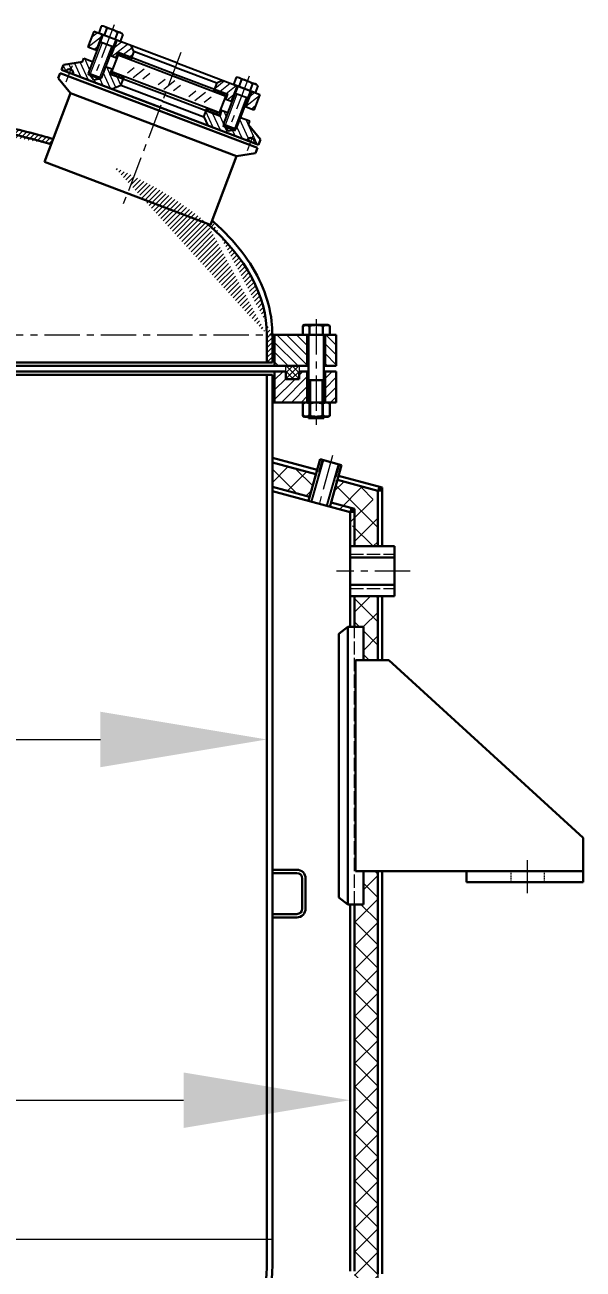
# Model space of a CAD drawing. Header units: inches. Extents: x -169 to 133840, y -13253 to 11464.
# Drawn here: x 112068 to 112571, y 7212 to 8333 of the extents above; entities that cross this region are included whole.
import ezdxf

# ---------------------------------------------------------------- set-up
doc = ezdxf.new("R2010")
doc.units = ezdxf.units.IN
doc.header["$MEASUREMENT"] = 0
for name, pattern in [('ACAD_ISO02W100', [15, 12, -3]), ('CENTER', [50.8, 31.75, -6.35, 6.35, -6.35]), ('DASHED', [0.75, 0.5, -0.25])]:
    doc.linetypes.add(name, pattern=pattern)
for name, color, linetype, lineweight in [('1', 1, 'Continuous', 15), ('cc', 93, 'Continuous', 15), ('lk', 7, 'Continuous', 30), ('pm', 4, 'Continuous', 13), ('中心线', 1, 'CENTER', 18), ('尺寸线层', 7, 'Continuous', 13), ('标注层', 4, 'Continuous', 13), ('标注数字', 4, 'Continuous', 9), ('细实线', 2, 'Continuous', 25), ('虚线', 4, 'ACAD_ISO02W100', 18), ('轮廓线', 7, 'Continuous', 30)]:
    doc.layers.add(name, color=color, linetype=linetype, lineweight=lineweight)
doc.layers.add('2', color=2, linetype='DASHED')
doc.styles.add('style1', font='txt.shx', dxfattribs={"width": 0.7})
doc.dimstyles.new('iso-025', dxfattribs={"dimscale": 60, "dimtxt": 2.5, "dimasz": 2.5, "dimexe": 0.5, "dimexo": 0, "dimgap": 1, "dimtad": 1, "dimdec": 0, "dimdsep": 46, "dimtxsty": 'style1', "dimcen": 3, "dimclrd": 256, "dimclre": 256, "dimclrt": 256, "dimadec": 0, "dimazin": 2, "dimtfac": 1, "dimtdec": 0, "dimtmove": 0, "dimatfit": 0, "dimfxl": 0, "dimtolj": 1, "dimtzin": 0, "dimlwd": -1, "dimlwe": -1, "dimarcsym": 0})
pattern_1 = [(45, (96387.452, 3981.492), (-10.606602, 10.606602), []), (135, (96387.452, 3981.492), (-10.606602, -10.606602), [])]
pattern_2 = [(45, (84820.46473, 4162.92929), (-0.08838834765, 0.08838834765), [])]

# ---------------------------------------------------------------- blocks, each defined once
blk = doc.blocks.new('*D168')
at = {"layer": 'cc'}
for p, q in [((111486.4, 7677.7), (111486.4, 7719.6)), ((112286.4, 7677.7), (112286.4, 7719.6)), ((111636.4, 7689.6), (112136.4, 7689.6))]:
    blk.add_line(p, q, dxfattribs=at)
for points in [[(111636.4, 7714.6), (111636.4, 7664.6), (111486.4, 7689.6)], [(112136.4, 7714.6), (112136.4, 7664.6), (112286.4, 7689.6)]]:
    blk.add_solid(points, dxfattribs=at)
at = {"layer": 'Defpoints', "color": 0}
for p in [(112286.4, 7689.6), (111486.4, 7677.7), (112286.4, 7677.7)]:
    blk.add_point(p, dxfattribs=at)
at = {"layer": 'cc', "insert": (111754.9, 7824.6), "char_height": 150, "attachment_point": 5, "style": 'style1'}
blk.add_mtext('\\A1;{\\Fisocp.shx|c0;%%C}800', dxfattribs=at)
blk = doc.blocks.new('*D167')
at = {"layer": 'cc'}
for p, q in [((111411.4, 7352.6), (111411.4, 7394.6)), ((112361.4, 7352.6), (112361.4, 7394.6)), ((111561.4, 7364.6), (112211.4, 7364.6))]:
    blk.add_line(p, q, dxfattribs=at)
for points in [[(111561.4, 7389.6), (111561.4, 7339.6), (111411.4, 7364.6)], [(112211.4, 7389.6), (112211.4, 7339.6), (112361.4, 7364.6)]]:
    blk.add_solid(points, dxfattribs=at)
at = {"layer": 'Defpoints', "color": 0}
for p in [(112361.4, 7364.6), (111411.4, 7352.6), (112361.4, 7352.6)]:
    blk.add_point(p, dxfattribs=at)
at = {"layer": 'cc', "insert": (111754.9, 7499.6), "char_height": 150, "attachment_point": 5, "style": 'style1'}
blk.add_mtext('\\A1;{\\Fisocp.shx|c0;%%C}950', dxfattribs=at)
blk = doc.blocks.new('*D169')
at = {"layer": 'cc'}
for p, q in [((111386.4, 7224.7), (111386.4, 6562.8)), ((112386.4, 7208.2), (112386.4, 6562.8)), ((111536.4, 6592.8), (112236.4, 6592.8))]:
    blk.add_line(p, q, dxfattribs=at)
for points in [[(111536.4, 6617.8), (111536.4, 6567.8), (111386.4, 6592.8)], [(112236.4, 6617.8), (112236.4, 6567.8), (112386.4, 6592.8)]]:
    blk.add_solid(points, dxfattribs=at)
at = {"layer": 'Defpoints', "color": 0}
for p in [(111386.4, 7224.7), (112386.4, 7208.2), (112386.4, 6592.8)]:
    blk.add_point(p, dxfattribs=at)
at = {"layer": 'cc', "insert": (111783.9, 6727.8), "char_height": 150, "attachment_point": 5, "style": 'style1'}
blk.add_mtext('\\A1;{\\Fisocp.shx|c0;%%C}1000', dxfattribs=at)

msp = doc.modelspace()

# ---------------------------------------------------------------- hatches: boundary and pattern name
at = {"layer": 'pm'}
h = msp.add_hatch(dxfattribs=at)
h.set_pattern_fill('ANSI31', color=256, scale=25, style=0)
h.set_pattern_definition([(45, (84820.4647, 4162.9293), (-2.2097087, 2.2097087), [])])
edge = h.paths.add_edge_path()
edge.add_ellipse((111886.4, 8054.2), major_axis=(-400, 0), ratio=0.5, start_angle=289.7245, end_angle=307.7496, ccw=False)
edge.add_line((111751.4, 8242.5), (111751.4, 8247.5))
edge.add_spline(control_points=[(111751.4, 8247.5), (111748.1, 8246.9), (111744.8, 8246.3), (111738.1, 8245), (111734.8, 8244.4), (111731.4, 8243.7)], knot_values=[1.175646, 1.175646, 1.175646, 1.175646, 1.202016, 1.202016, 1.228864, 1.228864, 1.228864, 1.228864], degree=3, periodic=0)
edge.add_spline(control_points=[(111731.4, 8243.7), (111727.3, 8242.8), (111723.2, 8241.9), (111719.1, 8241)], knot_values=[1.142117, 1.142117, 1.142117, 1.142117, 1.175646, 1.175646, 1.175646, 1.175646], degree=3, periodic=0)
edge.add_spline(control_points=[(111719.1, 8241), (111708.8, 8238.6), (111698.7, 8236), (111672.4, 8228.6), (111656.6, 8223.4), (111641.6, 8217.7)], knot_values=[0.917579, 0.917579, 0.917579, 0.917579, 1.001842, 1.001842, 1.142117, 1.142117, 1.142117, 1.142117], degree=3, periodic=0)
edge.add_line((111641.6, 8217.7), (111641.6, 8212.3))
edge = h.paths.add_edge_path()
edge.add_spline(control_points=[(112093.7, 8230.5), (112089, 8231.9), (112084.2, 8233.3), (112071, 8236.9), (112062.5, 8239), (112053.8, 8241)], knot_values=[1.999475, 1.999475, 1.999475, 1.999475, 2.040469, 2.040469, 2.111322, 2.111322, 2.111322, 2.111322], degree=3, periodic=0)
edge.add_spline(control_points=[(112053.8, 8241), (112049.7, 8241.9), (112045.6, 8242.8), (112041.4, 8243.7)], knot_values=[1.965935, 1.965935, 1.965935, 1.965935, 1.999475, 1.999475, 1.999475, 1.999475], degree=3, periodic=0)
edge.add_spline(control_points=[(112041.4, 8243.7), (112036.4, 8244.7), (112031.4, 8245.7), (112024.7, 8246.9), (112023.1, 8247.2), (112021.4, 8247.5)], knot_values=[1.912718, 1.912718, 1.912718, 1.912718, 1.952963, 1.952963, 1.965935, 1.965935, 1.965935, 1.965935], degree=3, periodic=0)
edge.add_line((112021.4, 8247.5), (112021.4, 8242.5))
edge.add_ellipse((111886.4, 8054.2), major_axis=(-400, 0), ratio=0.5, start_angle=239.0874, end_angle=250.2761, ccw=False)
edge.add_line((112091.9, 8225.8), (112093.7, 8230.5))
edge = h.paths.add_edge_path()
edge.add_spline(control_points=[(112291.4, 8054.2), (112291.4, 8058.3), (112291.2, 8062.4), (112289.5, 8076.6), (112286.9, 8086.7), (112278.8, 8106.3), (112273.3, 8116), (112259.7, 8134.7), (112251.6, 8143.8), (112240.6, 8154), (112238.8, 8155.6), (112237, 8157.2)], knot_values=[2.622443, 2.622443, 2.622443, 2.622443, 2.681232, 2.681232, 2.825872, 2.825872, 2.970511, 2.970511, 3.11515, 3.11515, 3.141593, 3.141593, 3.141593, 3.141593], degree=3, periodic=0)
edge.add_line((112237, 8157.2), (112235.5, 8153.1))
edge.add_line((112235.5, 8153.1), (112233.1, 8153.9))
edge.add_ellipse((111886.4, 8054.2), major_axis=(-400, 0), ratio=0.5, start_angle=180, end_angle=209.9162, ccw=False)
edge.add_line((112286.4, 8054.2), (112291.4, 8054.2))
edge = h.paths.add_edge_path()
edge.add_spline(control_points=[(112237, 8157.2), (112238.8, 8155.6), (112240.6, 8154), (112251.6, 8143.8), (112259.7, 8134.7), (112273.3, 8116), (112278.8, 8106.3), (112286.9, 8086.7), (112289.5, 8076.6), (112291.2, 8062.4), (112291.4, 8058.3), (112291.4, 8054.2)], knot_values=[2.622443, 2.622443, 2.622443, 2.622443, 2.648885, 2.648885, 2.793525, 2.793525, 2.938164, 2.938164, 3.082803, 3.082803, 3.141593, 3.141593, 3.141593, 3.141593], degree=3, periodic=0)
edge.add_line((112291.4, 8054.2), (112286.4, 8054.2))
edge.add_line((112286.4, 8054.2), (112286.4, 8029.2))
edge.add_line((112286.4, 8029.2), (112291.4, 8029.2))
edge.add_line((112291.4, 8029.2), (112291.4, 8054.2))
edge = h.paths.add_edge_path()
edge.add_line((111609.8, 8198.6), (111609.8, 8204.2))
edge.add_spline(control_points=[(111609.8, 8204.2), (111605.3, 8202), (111600.9, 8199.9), (111596.3, 8197.5), (111596.1, 8197.4), (111595.9, 8197.3)], knot_values=[0.766017, 0.766017, 0.766017, 0.766017, 0.811741, 0.811741, 0.8143, 0.8143, 0.8143, 0.8143], degree=3, periodic=0)
edge.add_spline(control_points=[(111595.9, 8197.3), (111584.7, 8191.5), (111574.2, 8185.3), (111564.4, 8178.8)], knot_values=[0.646576, 0.646576, 0.646576, 0.646576, 0.766017, 0.766017, 0.766017, 0.766017], degree=3, periodic=0)
edge.add_line((111564.4, 8178.8), (111564.4, 8172.8))
edge.add_ellipse((111886.4, 8054.2), major_axis=(-400, 0), ratio=0.5, start_angle=313.7658, end_angle=323.6155, ccw=False)
edge = h.paths.add_edge_path()
edge.add_ellipse((111886.4, 8054.2), major_axis=(-400, 0), ratio=0.5, start_angle=354.2991, end_angle=360, ccw=False)
edge.add_line((111488.4, 8074.1), (111488.4, 8092.3))
edge.add_spline(control_points=[(111488.4, 8092.3), (111486.2, 8086.3), (111484.5, 8080.2), (111482.1, 8067.5), (111481.4, 8060.8), (111481.4, 8054.2)], knot_values=[0, 0, 0, 0, 0.087836, 0.087836, 0.182846, 0.182846, 0.182846, 0.182846], degree=3, periodic=0)
edge.add_line((111481.4, 8054.2), (111486.4, 8054.2))
h = msp.add_hatch(dxfattribs=at)
h.set_pattern_fill('ANSI31', color=256, style=0)
h.set_pattern_definition(pattern_2)
h.paths.add_polyline_path([(112390.4, 7916.7), (112387.5, 7917.5), (112386.4, 7913.6), (112390.4, 7913.6)])
h = msp.add_hatch(dxfattribs=at)
h.set_pattern_fill('ANSI31', color=256, style=0)
h.set_pattern_definition(pattern_2)
h.paths.add_polyline_path([(112365.4, 7897.5), (112362.5, 7898.3), (112361.4, 7894.4), (112365.4, 7894.4)])
at = {"layer": '标注层'}
h = msp.add_hatch(dxfattribs=at)
h.set_pattern_fill('ANSI31', color=256, scale=50, angle=90, style=0)
h.set_pattern_definition([(135, (93872.535, 4388.811), (-4.4194174, -4.4194174), [])])
h.paths.add_polyline_path([(112322.9, 8054.2), (112293.4, 8054.2), (112293.4, 8026.2), (112315.4, 8026.2), (112322.9, 8026.2)])
h.paths.add_polyline_path([(112348.9, 8054.2), (112338.9, 8054.2), (112338.9, 8026.2), (112348.9, 8026.2)])
h = msp.add_hatch(dxfattribs=at)
h.set_pattern_fill('ANSI37', color=256, scale=30, style=0)
h.set_pattern_definition([(45, (93872.535, 4379.8107), (-2.6516504, 2.6516504), []), (135, (93872.535, 4379.8107), (-2.6516504, -2.6516504), [])])
h.paths.add_polyline_path([(112315.4, 8026.2), (112303.4, 8026.2), (112303.4, 8021.2), (112315.4, 8021.2)])
h.paths.add_polyline_path([(112315.4, 8021.2), (112303.4, 8021.2), (112303.4, 8014.2), (112315.4, 8014.2)])
h = msp.add_hatch(dxfattribs=at)
h.set_pattern_fill('ANSI31', color=256, scale=50, style=0)
h.set_pattern_definition([(45, (93872.535, 4388.811), (-4.4194174, 4.4194174), [])])
h.paths.add_polyline_path([(112303.4, 8014.2), (112303.4, 8021.2), (112293.4, 8021.2), (112293.4, 7993.2), (112322.9, 7993.2), (112322.9, 8021.2), (112315.4, 8021.2), (112315.4, 8014.2)])
h.paths.add_polyline_path([(112338.9, 7993.2), (112348.9, 7993.2), (112348.9, 8021.2), (112338.9, 8021.2)])
at = {"layer": '标注数字'}
h = msp.add_hatch(dxfattribs=at)
h.set_pattern_fill('LINE', color=256, scale=40, angle=38.2762, style=0)
h.set_pattern_definition([(38.276225, (92982.565, 11303.119), (-3.0972667, 3.9251674), [])])
h.paths.add_polyline_path([(112125.2, 8313.5), (112132.7, 8310.6), (112138, 8324.6), (112130.6, 8327.5)])
h.paths.add_polyline_path([(112152.3, 8308.5), (112164.4, 8303.9), (112166.5, 8309.5), (112164.2, 8314.7), (112151.1, 8319.7), (112145.8, 8305.6), (112150.5, 8303.9)])
h.paths.add_polyline_path([(112251.3, 8270.9), (112249.6, 8266.2), (112254.2, 8264.5), (112259.6, 8278.5), (112246.5, 8283.5), (112241.3, 8281.1), (112239.2, 8275.5)])
h.paths.add_polyline_path([(112280.1, 8270.7), (112272.7, 8273.5), (112267.3, 8259.5), (112274.8, 8256.6)])
h = msp.add_hatch(dxfattribs=at)
h.set_pattern_fill('LINE', color=256, scale=40, angle=114.2022, style=0)
h.set_pattern_definition([(114.202186, (93372.1193, 11223.1293), (-4.5605224, -2.0497892), [])])
h.paths.add_polyline_path([(112103.1, 8297.5), (112101.3, 8292.8), (112147.1, 8275.4), (112154.9, 8278.9), (112157, 8284.5), (112145, 8289), (112144.8, 8289), (112146.6, 8293.8), (112141, 8295.9), (112137.1, 8285.4), (112136.6, 8284.3), (112135.2, 8284.8), (112130.1, 8284), (112126.8, 8288), (112125.4, 8288.6), (112125.8, 8289.7), (112129.8, 8300.2), (112121.4, 8303.3), (112120.2, 8300.2)])
h.paths.add_polyline_path([(112258.6, 8239.3), (112258.2, 8238.1), (112256.8, 8238.7), (112251.6, 8237.8), (112248.3, 8241.9), (112246.9, 8242.4), (112247.4, 8243.5), (112251.3, 8254), (112245.7, 8256.1), (112243.9, 8251.3), (112243.9, 8251.5), (112231.8, 8256.1), (112229.7, 8250.5), (112233.2, 8242.7), (112279, 8225.3), (112280.7, 8230), (112269.8, 8243.4), (112271, 8246.5), (112262.6, 8249.7)])
h = msp.add_hatch(dxfattribs=at)
h.set_pattern_fill('ANSI37', color=256, scale=120, style=0)
h.set_pattern_definition(pattern_1)
h.paths.add_polyline_path([(112365.4, 7871.4), (112365.4, 7863.6), (112386.4, 7863.6), (112386.4, 7890.6, 0.339454), (112364.2, 7919.5), (112350, 7923.4), (112344.3, 7902.9, -0.305031)])
h.paths.add_polyline_path([(112291.4, 7939), (112291.4, 7917.3), (112325, 7908.3), (112330.7, 7928.5)])
h = msp.add_hatch(dxfattribs=at)
h.set_pattern_fill('ANSI37', color=256, scale=120, style=0)
h.set_pattern_definition(pattern_1)
h.paths.add_polyline_path([(112373.4, 7791), (112373.4, 7761), (112386.4, 7761), (112386.4, 7818.8), (112365.4, 7818.8), (112365.4, 7791)])
h = msp.add_hatch(dxfattribs=at)
h.set_pattern_fill('ANSI37', color=256, scale=120, style=0)
h.set_pattern_definition([(45, (84820.465, 4162.93), (-10.606602, 10.606602), []), (135, (84820.465, 4162.93), (-10.606602, -10.606602), [])])
h.paths.add_polyline_path([(112386.4, 7571), (112373.4, 7571), (112373.4, 7541), (112365.4, 7541), (112365.4, 7210.7), (112365.4, 7208.2), (112386.4, 7208.2)])
edge = h.paths.add_edge_path()
edge.add_ellipse((111886.4, 7183.2), major_axis=(500, 0), ratio=0.5, start_angle=272.6365, end_angle=329.3166)
edge.add_line((112316.4, 7055.6), (112316.4, 7079))
edge.add_spline(control_points=[(112316.4, 7079), (112310.9, 7073.3), (112305, 7067.8), (112287.1, 7052.5), (112274.1, 7043.1), (112245.7, 7025.3), (112230.2, 7016.9), (112197, 7001.3), (112179.4, 6994.1), (112142.2, 6981), (112122.7, 6975.2), (112082.2, 6964.9), (112061.2, 6960.5), (112018.3, 6953.2), (111996.3, 6950.3), (111952.7, 6946.2), (111931.1, 6945), (111909.4, 6944.5)], knot_values=[1.619033, 1.619033, 1.619033, 1.619033, 1.697044, 1.697044, 1.839614, 1.839614, 1.982184, 1.982184, 2.124755, 2.124755, 2.267325, 2.267325, 2.409896, 2.409896, 2.552466, 2.552466, 2.688799, 2.688799, 2.688799, 2.688799], degree=3, periodic=0)
edge.add_line((111909.4, 6944.5), (111909.4, 6933.5))
edge = h.paths.add_edge_path()
edge.add_spline(control_points=[(111863.4, 6944.5), (111855.1, 6944.7), (111846.8, 6945), (111816, 6946.5), (111793.6, 6948.5), (111749.6, 6953.9), (111728, 6957.4), (111685.9, 6966), (111665.5, 6971), (111644.7, 6977.1), (111643.6, 6977.4), (111642.4, 6977.7)], knot_values=[1.034119, 1.034119, 1.034119, 1.034119, 1.086454, 1.086454, 1.229024, 1.229024, 1.371594, 1.371594, 1.514165, 1.514165, 1.52256, 1.52256, 1.52256, 1.52256], degree=3, periodic=0)
edge.add_line((111642.4, 6977.7), (111642.4, 6965))
edge.add_ellipse((111886.4, 7183.2), major_axis=(500, 0), ratio=0.5, start_angle=240.7908, end_angle=267.3635)
edge.add_line((111863.4, 6933.5), (111863.4, 6944.5))
edge = h.paths.add_edge_path()
edge.add_spline(control_points=[(111610.4, 6988.1), (111603.4, 6990.7), (111596.5, 6993.2), (111571.9, 7003), (111555.1, 7010.7), (111523.8, 7027.3), (111509.3, 7036.1), (111494.3, 7046.7), (111492.5, 7048), (111490.7, 7049.4)], knot_values=[0.594916, 0.594916, 0.594916, 0.594916, 0.649198, 0.649198, 0.791769, 0.791769, 0.934339, 0.934339, 0.954226, 0.954226, 0.954226, 0.954226], degree=3, periodic=0)
edge.add_line((111490.7, 7049.4), (111481.4, 7053.9))
edge.add_line((111481.4, 7053.9), (111481.4, 7036.6))
edge.add_ellipse((111886.4, 7183.2), major_axis=(500, 0), ratio=0.5, start_angle=215.9041, end_angle=236.4957)
edge.add_line((111610.4, 6974.7), (111610.4, 6988.1))
edge = h.paths.add_edge_path()
edge.add_line((111407.4, 7208.2), (111386.4, 7208.2))
edge.add_line((111386.4, 7208.2), (111386.4, 7183.2))
edge.add_ellipse((111886.4, 7183.2), major_axis=(500, 0), ratio=0.5, start_angle=180, end_angle=198.1949)
edge.add_line((111411.4, 7105.1), (111411.4, 7154.4))
edge.add_spline(control_points=[(111411.4, 7154.4), (111410.7, 7157.2), (111410.1, 7160), (111408.2, 7170.4), (111407.4, 7178), (111407.4, 7185.7)], knot_values=[0, 0, 0, 0, 0.034258, 0.034258, 0.127804, 0.127804, 0.127804, 0.127804], degree=3, periodic=0)
edge.add_line((111407.4, 7185.7), (111407.4, 7208.2))
h.paths.add_polyline_path([(111407.4, 7366.6), (111386.4, 7371.4), (111386.4, 7208.2), (111407.4, 7208.2), (111407.4, 7210.7)])
h.paths.add_polyline_path([(111407.4, 7429.9), (111386.4, 7435.5), (111386.4, 7371.4), (111407.4, 7366.6)])
h.paths.add_polyline_path([(111407.4, 7541), (111399.4, 7541), (111399.4, 7571), (111386.4, 7571), (111386.4, 7435.5), (111407.4, 7429.9)])
edge = h.paths.add_edge_path()
edge.add_ellipse((111886.4, 7183.2), major_axis=(500, 0), ratio=0.5, start_angle=345.909, end_angle=360, ccw=False)
edge.add_line((112386.4, 7183.2), (112386.4, 7208.2))
edge.add_line((112386.4, 7208.2), (112365.4, 7208.2))
edge.add_line((112365.4, 7208.2), (112365.4, 7185.7))
edge.add_spline(control_points=[(112365.4, 7185.7), (112365.4, 7177.3), (112364.6, 7168.8), (112360.7, 7150), (112357.2, 7139.7), (112352.4, 7129.5)], knot_values=[2.910336, 2.910336, 2.910336, 2.910336, 3.01343, 3.01343, 3.141592, 3.141592, 3.141592, 3.141592], degree=3, periodic=0)
edge.add_line((112352.4, 7129.5), (112371.4, 7122.3))
edge = h.paths.add_edge_path()
edge.add_line((112371.4, 7122.3), (112352.4, 7129.5))
edge.add_spline(control_points=[(112352.4, 7129.5), (112351.9, 7128.4), (112351.3, 7127.3), (112346.8, 7118.2), (112342, 7110.3), (112336.4, 7102.7)], knot_values=[2.79502, 2.79502, 2.79502, 2.79502, 2.809427, 2.809427, 2.910336, 2.910336, 2.910336, 2.910336], degree=3, periodic=0)
edge.add_line((112336.4, 7102.7), (112336.4, 7074.2))
edge.add_ellipse((111886.4, 7183.2), major_axis=(500, 0), ratio=0.5, start_angle=334.1581, end_angle=345.909)

# ---------------------------------------------------------------- linework, layer by layer
at = {"color": 7, "linetype": 'Continuous'}
for p, q in [((112137.2, 8332.1), (112134.9, 8325.8)), ((112137.2, 8332.1), (112138.8, 8332.4)), ((112138.8, 8332.4), (112155.7, 8326)), ((112142.1, 8330.3), (112139.7, 8324)), ((112125.8, 8289.7), (112139, 8324.3)), ((112154.3, 8318.5), (112134.9, 8325.8)), ((112147.7, 8313.5), (112136.5, 8317.7)), ((112150.2, 8320), (112137.1, 8285.4)), ((112151.8, 8326.6), (112149.4, 8320.3)), ((112156.7, 8324.7), (112154.3, 8318.5)), ((112155.7, 8326), (112156.7, 8324.7)), ((112136.6, 8284.3), (112125.4, 8288.6)), ((112137.1, 8285.4), (112125.8, 8289.7)), ((112127.2, 8289.2), (112126.8, 8288)), ((112135.7, 8286), (112135.2, 8284.8)), ((112258.8, 8285.9), (112256.4, 8279.7)), ((112258.8, 8285.9), (112260.4, 8286.2)), ((112260.4, 8286.2), (112277.2, 8279.8)), ((112263.6, 8284.1), (112261.3, 8277.8)), ((112247.4, 8243.5), (112260.5, 8278.1)), ((112275.8, 8272.3), (112256.4, 8279.7)), ((112271.7, 8273.9), (112258.6, 8239.3)), ((112273.4, 8280.4), (112271, 8274.1)), ((112278.2, 8278.6), (112275.8, 8272.3)), ((112277.2, 8279.8), (112278.2, 8278.6)), ((112269.2, 8267.3), (112258, 8271.6)), ((112246.9, 8242.4), (112258.2, 8238.1)), ((112258.6, 8239.3), (112247.4, 8243.5)), ((112248.8, 8243), (112248.3, 8241.9)), ((112257.2, 8239.8), (112256.8, 8238.7))]:
    msp.add_line(p, q, dxfattribs=at)
for p, q in [((112130.6, 8327.5), (112125.2, 8313.5)), ((112205.4, 8299.1), (112130.6, 8327.5)), ((112138, 8324.6), (112132.7, 8310.6)), ((112151.1, 8319.7), (112145.8, 8305.6)), ((112125.2, 8313.5), (112133.7, 8310.3)), ((112150.5, 8303.9), (112152.3, 8308.5)), ((112250.5, 8268.7), (112151.4, 8306.3)), ((112201.8, 8289.7), (112152.3, 8308.5)), ((112166.5, 8309.5), (112163.6, 8301.7)), ((112166.5, 8309.5), (112164.2, 8314.7)), ((112203.9, 8295.3), (112166.5, 8309.5)), ((112120.2, 8300.2), (112121.4, 8303.3)), ((112121.4, 8303.3), (112129.8, 8300.2)), ((112141, 8295.9), (112147.6, 8293.4)), ((112144.9, 8306), (112151.4, 8303.5)), ((112146.7, 8291), (112152.3, 8305.9)), ((112203.9, 8295.3), (112241.3, 8281.1)), ((112205.4, 8299.1), (112280.1, 8270.7)), ((112190.1, 8259.1), (112115.4, 8287.5)), ((112130.1, 8284), (112126.8, 8288)), ((112130.1, 8284), (112135.2, 8284.8)), ((112146.6, 8293.8), (112144.9, 8289.1)), ((112146.6, 8293.8), (112144.9, 8289.1)), ((112194.4, 8270.3), (112144.9, 8289.1)), ((112194.4, 8270.3), (112144.9, 8289.1)), ((112244.8, 8253.7), (112145.7, 8291.3)), ((112154.9, 8278.9), (112157.9, 8286.7)), ((112201.8, 8289.7), (112251.3, 8270.9)), ((112154.9, 8278.9), (112147.1, 8275.4)), ((112192.3, 8264.7), (112154.9, 8278.9)), ((112241.3, 8281.1), (112238.3, 8273.3)), ((112241.3, 8281.1), (112246.5, 8283.5)), ((112259.6, 8278.5), (112254.2, 8264.5)), ((112272.7, 8273.5), (112267.3, 8259.5)), ((112192.3, 8264.7), (112229.7, 8250.5)), ((112194.4, 8270.3), (112244, 8251.5)), ((112194.4, 8270.3), (112244, 8251.5)), ((112243.9, 8254.1), (112249.6, 8269)), ((112255.2, 8264.1), (112248.6, 8266.6)), ((112249.6, 8266.2), (112251.3, 8270.9)), ((112280.1, 8270.7), (112274.8, 8256.6)), ((112190.1, 8259.1), (112264.9, 8230.6)), ((112229.7, 8250.5), (112232.7, 8258.3)), ((112229.7, 8250.5), (112233.2, 8242.7)), ((112245.7, 8256.1), (112244, 8251.5)), ((112245.7, 8256.1), (112244, 8251.5)), ((112251.3, 8254), (112244.8, 8256.5)), ((112274.8, 8256.6), (112266.4, 8259.8)), ((112251.6, 8237.8), (112248.3, 8241.9)), ((112271, 8246.5), (112262.6, 8249.7)), ((112269.8, 8243.4), (112271, 8246.5)), ((112251.6, 8237.8), (112256.8, 8238.7)), ((112326.8, 7903.7), (112337.4, 7941.4)), ((112350.9, 7937.7), (112340.3, 7899.8)), ((112332.2, 7927.3), (112333.3, 7927)), ((112346.8, 7923.2), (112347.9, 7922.9))]:
    msp.add_line(p, q)
for centre, radius, start, end in [((112138.3, 8327.6), 4.6, 34.8179, 103.5864), ((112141.1, 8313.1), 17.2, 51.6142, 86.7901), ((112152.9, 8322.1), 4.6, 34.8179, 103.5864), ((112259.9, 8281.5), 4.6, 34.8179, 103.5864), ((112262.7, 8266.9), 17.2, 51.6142, 86.7901), ((112274.4, 8275.9), 4.6, 34.8179, 103.5864)]:
    msp.add_arc(centre, radius, start, end, dxfattribs=at)
at = {"layer": '1'}
msp.add_line((112291.4, 7239.2), (111481.4, 7239.2), dxfattribs=at)
at = {"layer": '2', "color": 2, "lineweight": 15, "ltscale": 2}
for p, q in [((112506.4, 7571), (112506.4, 7561)), ((112536.4, 7571), (112536.4, 7561))]:
    msp.add_line(p, q, dxfattribs=at)
at = {"layer": 'lk', "extrusion": (0, 0, -1)}
for start_param, end_param in [(1.915043, 2.110323), (2.619457, 3.141593)]:
    msp.add_ellipse((111886.4, 8054.2), major_axis=(-400, 0), ratio=0.5, start_param=start_param, end_param=end_param, dxfattribs=at)
at = {"layer": 'lk'}
msp.add_ellipse((111886.4, 7214.2), major_axis=(-400, 0), ratio=0.5, start_param=0, end_param=3.141593, dxfattribs=at)
for points, knots in [([(112021.4, 8247.5), (112023.1, 8247.2), (112024.7, 8246.9), (112044.6, 8243.3), (112062.3, 8239.2), (112084.2, 8233.3), (112089, 8231.9), (112093.7, 8230.5)], [1.9127177, 1.9127177, 1.9127177, 1.9127177, 1.9256896, 1.9256896, 2.0703288, 2.0703288, 2.1113224, 2.1113224, 2.1113224, 2.1113224]), ([(112237, 8157.2), (112238.8, 8155.6), (112240.6, 8154), (112251.6, 8143.8), (112259.7, 8134.7), (112273.3, 8116), (112278.8, 8106.3), (112286.9, 8086.7), (112289.5, 8076.6), (112291.2, 8062.4), (112291.4, 8058.3), (112291.4, 8054.2)], [2.6224427, 2.6224427, 2.6224427, 2.6224427, 2.6488854, 2.6488854, 2.7935246, 2.7935246, 2.9381638, 2.9381638, 3.0828029, 3.0828029, 3.1415927, 3.1415927, 3.1415927, 3.1415927]), ([(111909.4, 7009.5), (111910.6, 7009.5), (111911.7, 7009.6), (111932.2, 7010.3), (111951.5, 7011.6), (111989.4, 7015.6), (112008.1, 7018.4), (112044.6, 7025.1), (112062.3, 7029.1), (112096.4, 7038.5), (112112.8, 7043.7), (112144, 7055.4), (112158.7, 7061.9), (112186.3, 7075.7), (112199, 7083.2), (112222.4, 7098.9), (112232.9, 7107.2), (112251.6, 7124.6), (112259.7, 7133.7), (112273.3, 7152.4), (112278.8, 7162), (112286.9, 7181.7), (112289.5, 7191.8), (112291.2, 7206), (112291.4, 7210.1), (112291.4, 7214.2)], [1.627969, 1.627969, 1.627969, 1.627969, 1.636411, 1.636411, 1.78105, 1.78105, 1.92569, 1.92569, 2.070329, 2.070329, 2.214968, 2.214968, 2.359607, 2.359607, 2.504246, 2.504246, 2.648885, 2.648885, 2.793525, 2.793525, 2.938164, 2.938164, 3.082803, 3.082803, 3.141593, 3.141593, 3.141593, 3.141593])]:
    msp.add_open_spline(points, degree=3, knots=knots, dxfattribs=at)
at = {"layer": 'pm'}
for p, q in [((112386.4, 7913.6), (112387.5, 7917.5)), ((112386.4, 7913.6), (112390.4, 7913.6)), ((112361.4, 7894.4), (112362.5, 7898.3)), ((112361.4, 7894.4), (112365.4, 7894.4))]:
    msp.add_line(p, q, dxfattribs=at)
at = {"layer": '中心线'}
for p, q in [((112148.8, 8333.4), (112130.9, 8286.2)), ((112111, 8296.4), (112105.4, 8281.9)), ((112270.4, 8287.2), (112252.4, 8240)), ((112274.2, 8234.4), (112268.6, 8219.9)), ((112330.9, 8068.2), (112330.9, 7973.1)), ((112345.7, 7945.3), (112332.3, 7897.1)), ((112415.5, 7841.2), (112349.1, 7841.2))]:
    msp.add_line(p, q, dxfattribs=at)
at = {"layer": '中心线', "linetype": 'CENTER'}
for p, q in [((112209, 8308.6), (112155.8, 8168.7)), ((111476.4, 8054.2), (112296.4, 8054.2)), ((112521.4, 7551), (112521.4, 7581))]:
    msp.add_line(p, q, dxfattribs=at)
at = {"layer": '尺寸线层'}
for p, q in [((112151.6, 8306.9), (112153.3, 8308.2)), ((112152.5, 8305.9), (112151.7, 8307)), ((112155.3, 8304.8), (112152.4, 8308.5)), ((112152.7, 8305.8), (112154.9, 8307.5)), ((112154.4, 8305.2), (112156.6, 8306.9)), ((112158.1, 8303.8), (112155.2, 8307.4)), ((112156.1, 8304.5), (112158.2, 8306.3)), ((112160.9, 8302.7), (112158, 8306.4)), ((112157.7, 8303.9), (112159.9, 8305.6)), ((112159.4, 8303.3), (112161.6, 8305)), ((112163.6, 8301.7), (112160.7, 8305.3)), ((112160.8, 8290.1), (112167, 8295)), ((112161, 8302.6), (112163.2, 8304.4)), ((112162.7, 8302), (112164.1, 8303.1)), ((112164.2, 8303.4), (112163.5, 8304.3)), ((112149.6, 8289.8), (112145, 8289)), ((112146.8, 8290.9), (112145.5, 8290.6)), ((112145.5, 8290.8), (112145.9, 8288.7)), ((112147, 8290.8), (112147.5, 8288.1)), ((112152.4, 8288.8), (112147.8, 8288)), ((112148.7, 8290.2), (112149.2, 8287.4)), ((112150.4, 8289.6), (112150.9, 8286.8)), ((112155.2, 8287.7), (112150.6, 8286.9)), ((112152, 8288.9), (112152.5, 8286.2)), ((112157.9, 8286.7), (112153.3, 8285.9)), ((112153.7, 8288.3), (112154.2, 8285.5)), ((112155.3, 8287.7), (112155.8, 8284.9)), ((112157.2, 8285), (112156.1, 8284.8)), ((112157, 8287), (112157.3, 8285.3)), ((112166, 8286.1), (112175.8, 8293.8)), ((112174.6, 8284.8), (112180.9, 8289.8)), ((112188.4, 8279.6), (112194.7, 8284.5)), ((112193.7, 8275.6), (112203.4, 8283.3)), ((112202.3, 8274.3), (112208.5, 8279.2)), ((112216.1, 8269), (112222.4, 8274)), ((112221.4, 8265.1), (112231.1, 8272.8)), ((112238.5, 8273.2), (112238.4, 8273.4)), ((112238.9, 8274.8), (112239.6, 8275.4)), ((112241.3, 8272.2), (112239, 8275)), ((112239.1, 8273), (112241.3, 8274.7)), ((112240.7, 8272.4), (112242.9, 8274.1)), ((112244, 8271.1), (112241.1, 8274.8)), ((112242.4, 8271.7), (112244.6, 8273.5)), ((112246.8, 8270.1), (112243.9, 8273.7)), ((112244.1, 8271.1), (112246.3, 8272.8)), ((112249.6, 8269), (112246.7, 8272.7)), ((112230, 8263.8), (112236.2, 8268.7)), ((112245.7, 8270.5), (112247.9, 8272.2)), ((112247.4, 8269.8), (112249.6, 8271.6)), ((112249, 8269.2), (112251.2, 8270.9)), ((112250.9, 8269.8), (112249.5, 8271.6)), ((112235.6, 8257.2), (112232, 8256.6)), ((112232.1, 8256.8), (112232.2, 8255.9)), ((112232.8, 8258.3), (112232.6, 8258.2)), ((112233.4, 8258), (112233.9, 8255.3)), ((112238.4, 8256.2), (112233.8, 8255.3)), ((112235.1, 8257.4), (112235.6, 8254.6)), ((112241.1, 8255.1), (112236.5, 8254.3)), ((112236.7, 8256.8), (112237.2, 8254)), ((112238.4, 8256.1), (112238.9, 8253.4)), ((112243.9, 8254), (112239.3, 8253.2)), ((112240, 8255.5), (112240.5, 8252.8)), ((112241.7, 8254.9), (112242.2, 8252.1)), ((112244.4, 8252.6), (112242.1, 8252.2)), ((112243.4, 8254.2), (112243.9, 8251.5))]:
    msp.add_line(p, q, dxfattribs=at)
at = {"layer": '标注层'}
for p, q in [((112303.4, 8026.2), (112315.4, 8026.2)), ((112303.4, 8021.2), (112303.4, 8026.2)), ((112315.4, 8026.2), (112315.4, 8021.2))]:
    msp.add_line(p, q, dxfattribs=at)
at = {"layer": '细实线', "color": 1, "linetype": 'Continuous'}
for p, q in [((112325.4, 8013.2), (112325.4, 7979.2)), ((112336.4, 8013.2), (112336.4, 7979.2))]:
    msp.add_line(p, q, dxfattribs=at)
at = {"layer": '虚线', "linetype": 'Continuous'}
for p, q in [((112137.9, 8317.2), (112127.2, 8289.2)), ((112146.3, 8314), (112135.7, 8286)), ((112125.4, 8288.6), (112125.8, 8289.7)), ((112137.1, 8285.4), (112136.6, 8284.3)), ((112259.4, 8271), (112248.8, 8243)), ((112267.8, 8267.9), (112257.2, 8239.8)), ((112247.4, 8243.5), (112246.9, 8242.4)), ((112258.2, 8238.1), (112258.6, 8239.3))]:
    msp.add_line(p, q, dxfattribs=at)
at = {"layer": '虚线'}
for p, q in [((112336.3, 7941.7), (112332.2, 7927.3)), ((112352, 7937.3), (112347.9, 7922.9)), ((112361.4, 7856.6), (112401.4, 7856.6)), ((112361.4, 7825.7), (112401.4, 7825.7))]:
    msp.add_line(p, q, dxfattribs=at)
at = {"layer": '虚线', "color": 2, "lineweight": 15}
msp.add_line((112365.4, 7541), (112365.4, 7791), dxfattribs=at)
at = {"layer": '轮廓线'}
for p, q in [((112101.3, 8292.8), (112103.1, 8297.5)), ((112103.1, 8297.5), (112120.2, 8300.2)), ((112100.3, 8290), (112098.5, 8285.3)), ((112098.5, 8285.3), (112109.4, 8271.9)), ((112277.9, 8222.5), (112100.3, 8290)), ((112279, 8225.3), (112101.3, 8292.8)), ((112085.9, 8209.9), (112109.4, 8271.9)), ((112109.4, 8271.9), (112259, 8215.1)), ((112280.7, 8230), (112269.8, 8243.4)), ((112279, 8225.3), (112280.7, 8230)), ((112276.1, 8217.8), (112259, 8215.1)), ((112277.9, 8222.5), (112276.1, 8217.8)), ((112235.5, 8153.1), (112085.9, 8209.9)), ((112259, 8215.1), (112235.5, 8153.1)), ((112291.4, 8054.2), (112348.9, 8054.2)), ((112293.4, 8026.2), (112293.4, 8054.2)), ((112322.9, 8054.2), (112322.9, 8026.2)), ((112338.9, 8054.2), (112338.9, 8026.2)), ((112348.9, 8026.2), (112348.9, 8054.2)), ((112291.4, 8026.2), (111886.4, 8026.2)), ((112291.4, 8026.2), (112315.4, 8026.2)), ((112315.4, 8026.2), (112323.9, 8026.2)), ((112337.9, 8026.2), (112348.9, 8026.2)), ((112286.4, 8018.2), (111886.4, 8018.2)), ((112291.4, 8021.2), (112303.4, 8021.2)), ((112293.4, 8021.2), (112293.4, 7993.2)), ((112315.4, 8021.2), (112323.9, 8021.2)), ((112322.9, 7993.2), (112322.9, 8021.2)), ((112337.9, 8021.2), (112348.9, 8021.2)), ((112338.9, 7993.2), (112338.9, 8021.2)), ((112348.9, 8021.2), (112348.9, 7993.2)), ((112303.4, 8014.2), (112315.4, 8014.2)), ((112291.4, 7993.2), (112348.9, 7993.2)), ((112291.4, 7943.2), (112331.7, 7932.4)), ((112291.4, 7939), (112330.7, 7928.5)), ((112323.9, 7904.5), (112334.5, 7942.2)), ((112334.5, 7942.2), (112353.7, 7936.8)), ((112353.7, 7936.8), (112343.2, 7899)), ((112351.1, 7927.2), (112390.4, 7916.7)), ((112291.4, 7917.3), (112325, 7908.3)), ((112350, 7923.4), (112386.4, 7913.6)), ((112390.4, 7863.6), (112390.4, 7916.7)), ((112291.4, 7913.2), (112361.4, 7894.4)), ((112344.3, 7903.1), (112365.4, 7897.5)), ((112386.4, 7863.6), (112386.4, 7913.6)), ((112361.4, 7791), (112361.4, 7894.4)), ((112365.4, 7863.6), (112365.4, 7897.5)), ((112361.4, 7863.6), (112401.4, 7863.6)), ((112401.4, 7863.6), (112401.4, 7818.8)), ((112401.4, 7853.5), (112361.4, 7853.5)), ((112401.4, 7828.9), (112361.4, 7828.9)), ((112401.4, 7818.8), (112361.4, 7818.8)), ((112365.4, 7791), (112365.4, 7818.8)), ((112386.4, 7761), (112386.4, 7818.8)), ((112390.4, 7761), (112390.4, 7818.8)), ((112359.4, 7791), (112351.4, 7784.7)), ((112373.4, 7791), (112359.4, 7791)), ((112359.4, 7791), (112359.4, 7541)), ((112373.4, 7761), (112373.4, 7791)), ((112351.4, 7784.7), (112351.4, 7547.2)), ((112366.4, 7761), (112396.4, 7761)), ((112366.4, 7761), (112366.4, 7571)), ((112571.4, 7601), (112396.4, 7761)), ((112571.4, 7571), (112571.4, 7601)), ((112291.4, 7572.3), (112313.4, 7572.3)), ((112291.4, 7569.3), (112313.4, 7569.3)), ((112366.4, 7571), (112571.4, 7571)), ((112373.4, 7541), (112373.4, 7571)), ((112386.4, 7208.2), (112386.4, 7571)), ((112390.4, 7208.2), (112390.4, 7571)), ((112466.4, 7561), (112466.4, 7571)), ((112571.4, 7571), (112571.4, 7561)), ((112318.4, 7564.3), (112318.4, 7537.3)), ((112321.4, 7564.3), (112321.4, 7537.3)), ((112571.4, 7561), (112466.4, 7561)), ((112359.4, 7541), (112351.4, 7547.2)), ((112373.4, 7541), (112359.4, 7541)), ((112361.4, 7210.7), (112361.4, 7541)), ((112365.4, 7210.7), (112365.4, 7541)), ((112313.4, 7532.3), (112291.4, 7532.3)), ((112313.4, 7529.3), (112291.4, 7529.3))]:
    msp.add_line(p, q, dxfattribs=at)
at = {"layer": '轮廓线', "color": 7, "linetype": 'Continuous'}
for p, q in [((112318.8, 8062.1), (112320.4, 8063)), ((112318.8, 8062.1), (112318.8, 8054.2)), ((112320.4, 8063), (112341.4, 8063)), ((112324.9, 8062.1), (112324.9, 8054.2)), ((112337, 8062.1), (112337, 8054.2)), ((112341.4, 8063), (112343.1, 8062.1)), ((112343.1, 8062.1), (112343.1, 8054.2)), ((112343.1, 8054.2), (112318.8, 8054.2)), ((112323.9, 7993.2), (112323.9, 8054.2)), ((112337.9, 8054.2), (112337.9, 7993.2)), ((112337.9, 8013.2), (112323.9, 8013.2)), ((112320.4, 7993.2), (112318.8, 7992.3)), ((112341.4, 7993.2), (112320.4, 7993.2)), ((112343.1, 7992.3), (112341.4, 7993.2)), ((112318.8, 7981.3), (112318.8, 7992.3)), ((112320.4, 7980.4), (112318.8, 7981.3)), ((112324.9, 7981.3), (112324.9, 7992.3)), ((112337, 7981.3), (112337, 7992.3)), ((112343.1, 7981.3), (112341.4, 7980.4)), ((112343.1, 7981.3), (112343.1, 7992.3)), ((112341.4, 7980.4), (112320.4, 7980.4)), ((112323.9, 7979.2), (112323.9, 7980.4)), ((112337.9, 7979.2), (112323.9, 7979.2)), ((112337.9, 7980.4), (112337.9, 7979.2))]:
    msp.add_line(p, q, dxfattribs=at)
at = {"layer": '轮廓线', "color": 7}
for p, q in [((112286.4, 8054.2), (112286.4, 8029.2)), ((112286.4, 8054.2), (112286.4, 8029.2)), ((112291.4, 8054.2), (112291.4, 8029.2)), ((112291.4, 8054.2), (112291.4, 8029.2)), ((112291.4, 8029.2), (111886.4, 8029.2)), ((112291.4, 8021.2), (111886.4, 8021.2)), ((112286.4, 7239.2), (112286.4, 8018.2)), ((112286.4, 8018.2), (112291.4, 8018.2)), ((112291.4, 7239.2), (112291.4, 8018.2)), ((112303.4, 8014.2), (112303.4, 8021.2)), ((112315.4, 8014.2), (112315.4, 8021.2)), ((112286.4, 7214.2), (112286.4, 7239.2)), ((112291.4, 7214.2), (112291.4, 7239.2))]:
    msp.add_line(p, q, dxfattribs=at)
at = {"layer": '轮廓线'}
for centre, radius, start, end in [((112108.5, 8290), 3.5, 339.2022, 159.2022), ((112271.8, 8228.1), 3.5, 339.2022, 159.2022), ((112313.4, 7564.3), 8, 0, 90), ((112313.4, 7564.3), 5, 0, 90), ((112313.4, 7537.3), 5, 270, 0), ((112313.4, 7537.3), 8, 270, 0)]:
    msp.add_arc(centre, radius, start, end, dxfattribs=at)
at = {"layer": '轮廓线', "color": 7, "linetype": 'Continuous'}
for centre, radius, start, end in [((112321.8, 8057.6), 5.37, 55.6158, 124.3842), ((112330.9, 8042.9), 20.1, 72.412, 107.588), ((112340, 8057.6), 5.37, 55.6158, 124.3842), ((112321.8, 7987.8), 5.37, 55.6158, 124.3842), ((112330.9, 7973.1), 20.1, 72.412, 107.588), ((112340, 7987.8), 5.37, 55.6158, 124.3842), ((112321.8, 7985.8), 5.37, 235.6158, 304.3842), ((112330.9, 8000.5), 20.1, 252.412, 287.588), ((112340, 7985.8), 5.37, 235.6158, 304.3842)]:
    msp.add_arc(centre, radius, start, end, dxfattribs=at)

# ---------------------------------------------------------------- dimensions: what is measured, and where the dimension line sits
at = {"layer": 'cc'}
for base, p1, p2, picture, middle in [((112286.4, 7689.6), (111486.4, 7677.7), (112286.4, 7677.7), '*D168', (111754.9, 7689.6)), ((112361.4, 7364.6), (111411.4, 7352.6), (112361.4, 7352.6), '*D167', (111754.9, 7364.6)), ((112386.4, 6592.8), (111386.4, 7224.7), (112386.4, 7208.2), '*D169', (111783.9, 6592.8))]:
    dim = msp.add_linear_dim(base=base, p1=p1, p2=p2, text='{\\Fisocp.shx|c0;%%C}<>', dimstyle='iso-025', dxfattribs=at)
    dim.commit()
    dim.dimension.update_dxf_attribs({"geometry": picture, "text_midpoint": middle, "dimtype": 160})

doc.saveas('drawing.dxf')
